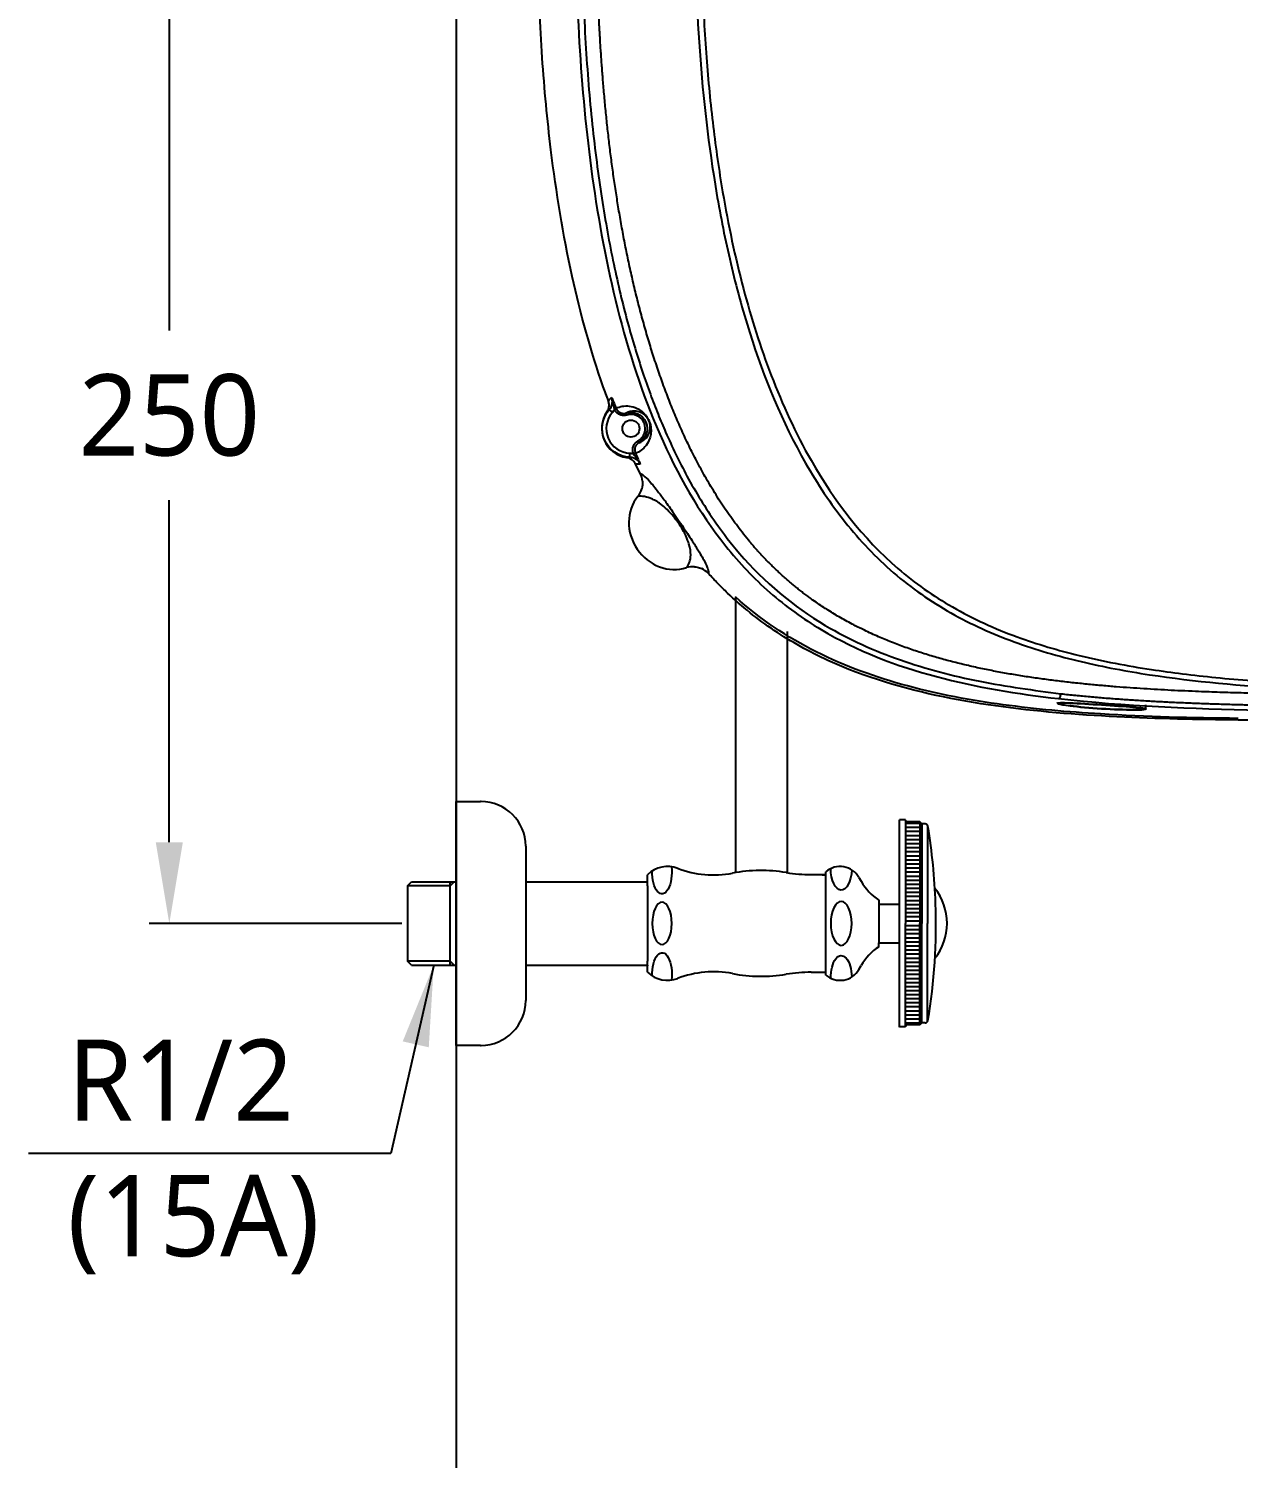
# Model space of a CAD drawing. Extents: x 2897 to 9100, y -47 to 2481.
# Drawn here: x 2998.5 to 3296.3, y 1319.1 to 1671 of the extents above; entities that cross this region are included whole.
import ezdxf

# ---------------------------------------------------------------- set-up
doc = ezdxf.new("R2010")
doc.units = 0
doc.header["$LTSCALE"] = 20
doc.header["$MEASUREMENT"] = 0
doc.layers.get('0').update_dxf_attribs({"linetype": 'CONTINUOUS'})
doc.layers.get('DEFPOINTS').update_dxf_attribs({"linetype": 'CONTINUOUS'})
for name, color, linetype in [('1', 7, 'CONTINUOUS'), ('2', 2, 'CONTINUOUS'), ('4', 4, 'CONTINUOUS'), ('6', 6, 'CONTINUOUS')]:
    doc.layers.add(name, color=color, linetype=linetype)
doc.styles.add('ROMANS', font='NanumGothic.ttf', dxfattribs={"height": 10.144927})
doc.styles.get("Standard").update_dxf_attribs({"font": 'NanumGothic.ttf'})
doc.dimstyles.get("Standard").update_dxf_attribs({"dimtxt": 2.7, "dimasz": 2.5, "dimexe": 1.5, "dimexo": 1.5, "dimgap": 1.5, "dimtad": 1, "dimdec": 0, "dimlfac": 10, "dimzin": 0, "dimdsep": 46, "dimtxsty": 'Standard', "dimcen": 0, "dimclrt": 2, "dimadec": 0, "dimazin": 0, "dimtfac": 1, "dimtdec": 0, "dimtmove": 0, "dimatfit": 3, "dimfxl": 0, "dimtolj": 1, "dimtzin": 0, "dimarcsym": 0})

# ---------------------------------------------------------------- blocks, each defined once
blk = doc.blocks.new('*D28')
at = {"color": 3, "lineweight": -2}
for p, q in [((3104.17, 1700.77), (3028.1, 1700.77)), ((3033.1, 1680.77), (3033.1, 1596.66)), ((3033.1, 1470.77), (3033.1, 1554.89)), ((3090.33, 1450.77), (3028.1, 1450.77))]:
    blk.add_line(p, q, dxfattribs=at)
at = {"color": 3}
for points in [[(3029.76, 1680.77), (3036.43, 1680.77), (3033.1, 1700.77)], [(3029.76, 1470.77), (3036.43, 1470.77), (3033.1, 1450.77)]]:
    blk.add_solid(points, dxfattribs=at)
at = {"layer": 'DEFPOINTS', "color": 0}
for p in [(3105.67, 1700.77), (3033.1, 1450.77), (3091.83, 1450.77)]:
    blk.add_point(p, dxfattribs=at)
at = {"color": 2, "insert": (3033.1, 1575.77), "char_height": 20, "attachment_point": 5}
blk.add_mtext('\\A1;250', dxfattribs=at)
blk = doc.blocks.new('A$C429C0A1F')
at = {"layer": '1', "color": 0}
for p, q in [((76.39, 706.39), (75.74, 705.63)), ((76.45, 705.13), (76.66, 704.68)), ((64.69, 701.35), (65.69, 701.31)), ((65.56, 700.45), (65.75, 699.99)), ((75.09, 702.11), (75.57, 702.25)), ((68.69, 699.36), (68.25, 699.11)), ((2.74, 574.3), (3.74, 574.3))]:
    blk.add_line(p, q, dxfattribs=at)
blk.add_circle((71.75, 701.07), 2.1, dxfattribs=at)
for radius, start, end in [(7.2, 55.2546, 171.2883), (6.06, 48.8611, 177.6797), (3.5, 209.201, 17.2659)]:
    blk.add_arc((71.75, 701.07), radius, start, end, dxfattribs=at)
at = {"layer": '1', "color": 0, "extrusion": (0, 0, -1)}
for radius, start, end in [(7.06, 2.3203, 131.1389), (4, 162.7341, 330.799)]:
    blk.add_arc((-71.75, 701.07), radius, start, end, dxfattribs=at)
at = {"layer": '1', "color": 0}
for centre, major_axis, ratio, start_param, end_param in [((76.57, 705.18), (-0.182, 0.466), 0.050377, 1.614803, 3.075022), ((47.79, 691.21), (9.11, 6.17), 0.916152, 0.269979, 2.882511), ((65.43, 700.4), (0.213, -0.452), 0.053979, 0.066481, 1.523686)]:
    blk.add_ellipse(centre, major_axis=major_axis, ratio=ratio, start_param=start_param, end_param=end_param, dxfattribs=at)
for points, degree, knots in [([(78.62, 706.63), (79.76, 707.05), (89.73, 710.7), (110.19, 716.26), (133.57, 720.09), (151.59, 722.03), (163.14, 722.96), (175.08, 723.62), (187.41, 724.03), (195.76, 724.08), (200.01, 724.11)], 3, [0, 0, 0, 0, 0.029664, 0.258397, 0.514709, 0.605675, 0.699628, 0.796629, 0.896736, 1, 1, 1, 1]), ([(200.01, 714.73), (177.85, 714.69), (155.6, 713.61), (122.8, 709.07), (111.95, 707.06), (90.7, 701.69), (80.29, 698.32), (60.51, 689.66), (51.13, 684.35), (38.72, 674.44), (34.88, 670.81), (27.98, 662.94), (24.94, 658.71), (17, 645.39), (13.33, 635.69), (8.09, 615.99), (6.45, 605.93), (5.31, 595.81)], 3, [0, 0, 0, 0, 0.25, 0.25, 0.375, 0.375, 0.5, 0.5, 0.625, 0.625, 0.6875, 0.6875, 0.75, 0.75, 0.875, 0.875, 1, 1, 1, 1]), ([(200.01, 713.19), (196.13, 713.17), (188.54, 713.13), (177.39, 712.8), (166.7, 712.28), (156.48, 711.55), (146.72, 710.64), (137.42, 709.55), (128.58, 708.3), (120.22, 706.9), (112.34, 705.36), (104.94, 703.71), (98.05, 701.97), (91.64, 700.14), (85.74, 698.27), (80.33, 696.37), (75.41, 694.47), (68.61, 691.61), (59.48, 687.19), (49.52, 681.07), (36.03, 670.71), (25.74, 658.36), (16.91, 641.23), (12.51, 628.37), (8.7, 611.97), (7.38, 601.91), (6.5, 595.21)], 3, [0, 0, 0, 0, 0.043803, 0.085816, 0.126123, 0.164778, 0.201813, 0.237237, 0.271048, 0.303235, 0.33378, 0.362666, 0.389876, 0.415398, 0.439219, 0.461332, 0.481735, 0.500424, 0.547145, 0.600351, 0.638368, 0.749997, 0.792002, 0.875008, 0.916739, 1, 1, 1, 1]), ([(6.25, 525.35), (6.41, 540.89), (6.76, 562.69), (8.02, 590.87), (11.23, 620.93), (23.22, 648.33), (32.23, 660.38), (39.04, 667.44), (42.27, 670.51), (47.9, 675.2), (63.56, 686.15), (94.54, 699.47), (126.93, 705.83), (158.15, 708.78), (185.25, 709.58), (200.01, 709.59)], 5, [0, 0, 0, 0, 0, 0, 0.247484, 0.356413, 0.45888, 0.476693, 0.479658, 0.490527, 0.514224, 0.530005, 0.592815, 0.779957, 1, 1, 1, 1, 1, 1]), ([(76.75, 704.72), (77.2, 703.75), (77.41, 702.69), (77.21, 700.89), (77.06, 700.26), (76.54, 699.19), (76.33, 698.82), (75.82, 698.18), (75.62, 697.96), (75.18, 697.56), (75.02, 697.43), (74.67, 697.17), (74.53, 697.08), (74.24, 696.91), (74.13, 696.85), (73.79, 696.68), (73.51, 696.56), (72.97, 696.36), (72.81, 696.33), (72.47, 696.25), (72.34, 696.22), (71.96, 696.17), (71.76, 696.15), (71.22, 696.12), (70.93, 696.13), (70.14, 696.21), (69.73, 696.32), (68.63, 696.68), (68.08, 697), (66.65, 698.09), (66.03, 698.96), (65.65, 699.95)], 3, [0, 0, 0, 0, 0.25, 0.25, 0.375, 0.375, 0.4375, 0.4375, 0.46875, 0.46875, 0.484375, 0.484375, 0.492187, 0.492187, 0.496094, 0.496094, 0.5, 0.5, 0.507812, 0.507812, 0.515625, 0.515625, 0.53125, 0.53125, 0.5625, 0.5625, 0.625, 0.625, 0.75, 0.75, 1, 1, 1, 1]), ([(75.09, 702.11), (75.05, 702.23), (75.03, 702.36), (74.97, 702.76), (74.97, 703.05), (75.08, 703.6), (75.18, 703.87), (75.46, 704.35), (75.64, 704.57), (76.03, 704.91), (76.24, 705.04), (76.45, 705.13)], 3, [0, 0, 0, 0, 0.10609, 0.10609, 0.339075, 0.339075, 0.571584, 0.571584, 0.803903, 0.803903, 1, 1, 1, 1]), ([(76.66, 704.68), (76.49, 704.6), (76.32, 704.5), (76.01, 704.23), (75.86, 704.05), (75.64, 703.66), (75.56, 703.45), (75.47, 703.01), (75.47, 702.78), (75.52, 702.45), (75.54, 702.35), (75.57, 702.25)], 3, [0, 0, 0, 0, 0.195992, 0.195992, 0.428235, 0.428235, 0.660757, 0.660757, 0.893843, 0.893843, 1, 1, 1, 1]), ([(75.85, 706.98), (76.13, 706.79), (76.44, 706.64), (77.09, 706.46), (77.44, 706.43), (78.06, 706.47), (78.35, 706.53), (78.62, 706.63)], 3, [0, 0, 0, 0, 0.351104, 0.351104, 0.702245, 0.702245, 1, 1, 1, 1]), ([(76.39, 706.39), (76.32, 706.48), (76.24, 706.57), (76.06, 706.77), (75.96, 706.88), (75.85, 706.98)], 3, [0, 0, 0, 0, 0.458499, 0.458499, 1, 1, 1, 1]), ([(76.39, 706.39), (76.65, 706.16), (76.94, 705.98), (77.57, 705.73), (77.91, 705.66), (78.58, 705.63), (78.93, 705.67), (79.31, 705.79), (79.36, 705.81), (79.42, 705.83)], 3, [0, 0, 0, 0, 0.31551, 0.31551, 0.63089, 0.63089, 0.945605, 0.945605, 1, 1, 1, 1]), ([(76.56, 705.15), (76.8, 705.19), (77.04, 705.23), (77.77, 705.36), (78.24, 705.45), (78.94, 705.65), (79.18, 705.73), (79.41, 705.82), (79.41, 705.82), (79.42, 705.83)], 3, [0, 0, 0, 0, 0.238829, 0.238829, 0.733383, 0.733383, 0.996461, 0.996461, 1, 1, 1, 1]), ([(78.62, 706.63), (78.77, 706.5), (78.92, 706.36), (79.18, 706.09), (79.3, 705.96), (79.42, 705.83)], 3, [0, 0, 0, 0, 0.528386, 0.528386, 1, 1, 1, 1]), ([(62.99, 699.91), (63.29, 700.06), (63.57, 700.27), (64.04, 700.75), (64.24, 701.03), (64.5, 701.6), (64.59, 701.87), (64.63, 702.16)], 3, [0, 0, 0, 0, 0.351432, 0.351432, 0.702814, 0.702814, 1, 1, 1, 1]), ([(63.03, 698.78), (63.08, 698.8), (63.12, 698.83), (63.46, 699.02), (63.73, 699.24), (64.17, 699.75), (64.35, 700.05), (64.6, 700.67), (64.67, 701.01), (64.69, 701.35)], 3, [0, 0, 0, 0, 0.050427, 0.050427, 0.366463, 0.366463, 0.683166, 0.683166, 1, 1, 1, 1]), ([(64.63, 702.16), (64.63, 702.01), (64.64, 701.86), (64.66, 701.59), (64.67, 701.47), (64.69, 701.35)], 3, [0, 0, 0, 0, 0.541449, 0.541449, 1, 1, 1, 1]), ([(65.56, 700.45), (65.63, 700.49), (65.71, 700.51), (66.06, 700.62), (66.34, 700.65), (66.9, 700.62), (67.18, 700.56), (67.7, 700.35), (67.95, 700.2), (68.37, 699.83), (68.55, 699.6), (68.69, 699.36)], 3, [0, 0, 0, 0, 0.066703, 0.066703, 0.299496, 0.299496, 0.532803, 0.532803, 0.766411, 0.766411, 1, 1, 1, 1]), ([(68.25, 699.11), (68.47, 698.43), (68.85, 697.81), (69.79, 697.01), (70.16, 696.76), (70.91, 696.47), (71.2, 696.39), (71.74, 696.31), (71.94, 696.3), (72.33, 696.31), (72.47, 696.32), (72.73, 696.36), (72.83, 696.37), (73.02, 696.41), (73.08, 696.43), (73.25, 696.48), (73.33, 696.5), (73.62, 696.61), (73.76, 696.67), (73.91, 696.75), (73.96, 696.77), (74.1, 696.85), (74.17, 696.89), (74.34, 697), (74.43, 697.07), (74.65, 697.24), (74.76, 697.33), (75.04, 697.61), (75.17, 697.77), (75.5, 698.22), (75.64, 698.48), (75.96, 699.23), (76.03, 699.67), (76.1, 700.91), (75.91, 701.63), (75.57, 702.25)], 3, [0, 0, 0, 0, 0.25, 0.25, 0.375, 0.375, 0.4375, 0.4375, 0.46875, 0.46875, 0.484375, 0.484375, 0.492188, 0.492188, 0.496094, 0.496094, 0.5, 0.5, 0.501953, 0.501953, 0.503906, 0.503906, 0.507813, 0.507813, 0.515625, 0.515625, 0.53125, 0.53125, 0.5625, 0.5625, 0.625, 0.625, 0.75, 0.75, 1, 1, 1, 1]), ([(60.74, 698.78), (60.43, 698.12), (59.71, 697.27), (57.44, 695.32), (56.49, 694.56), (54.38, 693), (53.57, 692.41), (51.53, 690.97), (50.27, 690.1), (47.51, 688.22), (46.17, 687.33), (44.02, 685.91), (43.16, 685.36), (40.97, 683.99), (39.96, 683.42), (37.51, 682.14), (36.65, 681.92), (36.1, 682)], 3, [0, 0, 0, 0, 0.25, 0.25, 0.375, 0.375, 0.4375, 0.4375, 0.5, 0.5, 0.5625, 0.5625, 0.625, 0.625, 0.75, 0.75, 1, 1, 1, 1]), ([(37.53, 687.39), (38.28, 686.79), (39.23, 686.37), (41.38, 686.36), (42.22, 686.45), (43.93, 686.97), (44.58, 687.2), (45.83, 687.78), (46.3, 688.02), (47.39, 688.63), (48.02, 689.03), (49.24, 689.88), (49.78, 690.3), (50.68, 691.05), (51.05, 691.39), (52.01, 692.33), (52.47, 692.85), (53.62, 694.29), (54.06, 695.07), (55.04, 697.21), (55.17, 698.36), (55.06, 699.38)], 3, [0, 0, 0, 0, 0.25, 0.25, 0.375, 0.375, 0.4375, 0.4375, 0.46875, 0.46875, 0.5, 0.5, 0.53125, 0.53125, 0.5625, 0.5625, 0.625, 0.625, 0.75, 0.75, 1, 1, 1, 1]), ([(63.03, 698.78), (63.01, 698.95), (63, 699.13), (62.99, 699.51), (62.99, 699.71), (62.99, 699.91)], 3, [0, 0, 0, 0, 0.471631, 0.471631, 1, 1, 1, 1]), ([(68.25, 699.11), (68.14, 699.31), (68, 699.49), (67.66, 699.79), (67.46, 699.91), (67.05, 700.08), (66.82, 700.13), (66.37, 700.15), (66.15, 700.12), (65.87, 700.04), (65.81, 700.02), (65.75, 699.99)], 3, [0, 0, 0, 0, 0.233719, 0.233719, 0.467382, 0.467382, 0.700651, 0.700651, 0.933335, 0.933335, 1, 1, 1, 1]), ([(200.01, 685.33), (176.33, 685.33), (152.84, 683.94), (123.92, 679.01), (118.15, 677.86), (106.68, 675.16), (100.95, 673.6), (84.15, 668.28), (73.37, 663.88), (58.16, 655.18), (53.26, 651.92), (44.24, 644.75), (40.06, 640.8), (32.52, 632.05), (29.19, 627.26), (23.59, 617.31), (21.25, 612.11), (17.31, 601.34), (15.72, 595.8), (13.09, 584.68), (12.05, 579.08), (9.49, 562.16), (8.49, 550.76), (7.81, 539.28)], 3, [0, 0, 0, 0, 0.25, 0.25, 0.3125, 0.3125, 0.375, 0.375, 0.5, 0.5, 0.5625, 0.5625, 0.625, 0.625, 0.6875, 0.6875, 0.75, 0.75, 0.8125, 0.8125, 0.875, 0.875, 1, 1, 1, 1]), ([(200.01, 683.82), (193.69, 683.76), (181.37, 683.64), (163.36, 682.62), (146.31, 680.99), (127.23, 678.24), (106.63, 673.89), (84.36, 666.85), (60.1, 655.74), (40.21, 640.48), (27.21, 621.85), (20.32, 606.64), (15.49, 590.11), (12.9, 576.39), (11.36, 565.12), (10.46, 556.9), (9.67, 548.08), (9.28, 542), (9.08, 538.86)], 3, [0, 0, 0, 0, 0.066982, 0.130716, 0.191334, 0.248966, 0.335776, 0.415755, 0.499002, 0.623838, 0.68452, 0.749311, 0.808177, 0.874762, 0.902999, 0.933262, 0.965585, 1, 1, 1, 1]), ([(37.75, 685.4), (37.72, 684.99), (37.63, 684.56), (37.44, 683.98), (37.37, 683.81), (37.3, 683.64)], 3, [0, 0, 0, 0, 0.700171, 0.700171, 1, 1, 1, 1]), ([(2.42, 385.27), (1.97, 403.17), (0.97, 443.03), (0.42, 488.98), (0.1, 520.91), (-0.05, 540.85), (0.06, 564.66), (1.28, 594.55), (4.91, 624.24), (11.98, 648.43), (21.66, 665.93), (28.61, 674.62), (33.63, 679.71), (35.28, 681.23), (36.1, 682)], 3, [0, 0, 0, 0, 0.175743, 0.391361, 0.451104, 0.489208, 0.587039, 0.684867, 0.782642, 0.880275, 0.929829, 0.978017, 0.988945, 1, 1, 1, 1]), ([(0.43, 551.63), (0.54, 562.92), (0.83, 574.2), (2.01, 593.49), (2.72, 601.49), (4.88, 617.35), (6.33, 625.21), (10.49, 640.73), (13.22, 648.32), (20.38, 662.57), (24.9, 669.33), (30.32, 675.33)], 3, [0, 0, 0, 0, 0.260424, 0.260424, 0.445318, 0.445318, 0.630212, 0.630212, 0.815106, 0.815106, 1, 1, 1, 1]), ([(5.31, 595.81), (3.46, 579.5), (2.83, 562.97), (2.13, 529.68), (2.08, 512.93), (1.97, 479.12), (1.97, 462.02), (2.18, 427.5), (2.39, 410.11), (2.75, 392.56)], 3, [0, 0, 0, 0, 0.25, 0.25, 0.5, 0.5, 0.75, 0.75, 1, 1, 1, 1]), ([(4.01, 595.96), (3.88, 595.52), (3.7, 594.48), (3.26, 590.93), (3, 588.08), (2.64, 582.34), (2.55, 579.47), (2.54, 576.25), (2.57, 575.35), (2.61, 574.8)], 3, [0, 0, 0, 0, 0.221749, 0.221749, 0.523295, 0.523295, 0.82484, 0.82484, 1, 1, 1, 1]), ([(4.13, 596.1), (4.25, 596.1), (4.27, 594.94), (4.11, 590.88), (3.94, 588.05), (3.58, 582.36), (3.38, 579.52), (3.03, 575.49), (2.87, 574.3), (2.62, 574.29), (2.55, 575.47), (2.56, 579.5), (2.65, 582.33), (2.83, 585.21)], 3, [0, 0, 0, 0, 0.166389, 0.166389, 0.333111, 0.333111, 0.499834, 0.499834, 0.666556, 0.666556, 0.833278, 0.833278, 1, 1, 1, 1]), ([(2.83, 585.21), (3.01, 588.09), (3.26, 590.89), (3.7, 594.36), (3.87, 595.38), (4, 595.84)], 3, [0, 0, 0, 0, 0.579207, 0.579207, 1, 1, 1, 1]), ([(6.5, 595.21), (4.92, 581.01), (4.17, 566.76), (3.73, 552.63), (3.54, 538.45), (3.43, 523.95), (3.43, 523.95), (3.43, 523.95), (3.43, 523.95), (3.43, 523.95)], 5, [0, 0, 0, 0, 0, 0, 0.999999, 0.999999, 0.999999, 0.999999, 1, 1, 1, 1, 1, 1]), ([(3.76, 585.2), (3.95, 588.1), (4.11, 590.95), (4.27, 595.01), (4.26, 596.2), (4.13, 596.2)], 3, [0, 0, 0, 0, 0.500313, 0.500313, 1, 1, 1, 1]), ([(5.31, 595.81), (5.31, 595.69), (5.43, 595.55), (5.89, 595.32), (6.22, 595.24), (6.5, 595.21)], 3, [0, 0, 0, 0, 0.5, 0.5, 1, 1, 1, 1]), ([(2.74, 574.2), (2.74, 574.2), (2.74, 574.2), (2.86, 574.2), (3.02, 575.39), (3.38, 579.45), (3.58, 582.29), (3.76, 585.2)], 3, [0, 0, 0, 0, 0.00056, 0.00056, 0.50028, 0.50028, 1, 1, 1, 1])]:
    blk.add_open_spline(points, degree=degree, knots=knots, dxfattribs=at)
for points in [[(76.45, 705.13), (76.2, 705.27), (75.96, 705.44), (75.74, 705.63)], [(76.45, 705.13), (76.49, 705.14), (76.52, 705.15), (76.56, 705.15)], [(76.75, 704.72), (76.72, 704.7), (76.69, 704.69), (76.66, 704.68)], [(79.42, 705.83), (78.63, 705.49), (77.77, 705.12), (76.75, 704.72)], [(63.03, 698.78), (63.88, 699.17), (64.64, 699.77), (65.47, 700.39)], [(65.47, 700.39), (65.5, 700.41), (65.53, 700.43), (65.56, 700.45)], [(65.69, 701.31), (65.67, 701.02), (65.63, 700.73), (65.56, 700.45)], [(55.06, 699.38), (55.61, 698.94), (56.25, 698.61), (56.95, 698.42)], [(58.81, 698.23), (58.17, 698.19), (57.53, 698.26), (56.95, 698.42)], [(58.81, 698.23), (59.48, 698.28), (60.14, 698.47), (60.74, 698.78)], [(60.74, 698.78), (61.49, 699.16), (62.24, 699.54), (62.99, 699.92)], [(65.65, 699.95), (64.65, 699.48), (63.81, 699.12), (63.03, 698.78)], [(65.75, 699.99), (65.71, 699.98), (65.68, 699.96), (65.65, 699.95)], [(37.75, 685.4), (37.81, 686.07), (37.74, 686.75), (37.53, 687.39)], [(36.1, 682), (36.61, 682.46), (37.02, 683.02), (37.3, 683.64)]]:
    blk.add_open_spline(points, degree=3, dxfattribs=at)

msp = doc.modelspace()

# ---------------------------------------------------------------- linework, layer by layer
at = {"layer": '4'}
for p, q in [((3172.48, 1531.12), (3172.48, 1463.27)), ((3185.18, 1522.6), (3185.18, 1463.27)), ((3103.7, 1480.77), (3109.7, 1480.77)), ((3103.7, 1420.77), (3103.7, 1480.77)), ((3214.33, 1476.27), (3212.83, 1476.27)), ((3212.83, 1475.27), (3212.83, 1476.27)), ((3212.83, 1450.77), (3212.83, 1475.27)), ((3214.33, 1476.07), (3214.33, 1476.27)), ((3214.33, 1476.07), (3214.33, 1450.77)), ((3217.83, 1475.36), (3214.33, 1475.36)), ((3217.83, 1474.36), (3214.33, 1474.36)), ((3217.83, 1475.77), (3214.63, 1475.77)), ((3218.33, 1475.27), (3217.83, 1475.77)), ((3217.83, 1475.77), (3217.83, 1450.77)), ((3219.15, 1475.27), (3218.33, 1475.27)), ((3218.33, 1475.27), (3218.33, 1450.77)), ((3219.74, 1474.77), (3219.74, 1450.77)), ((3217.83, 1473.36), (3214.33, 1473.36)), ((3217.83, 1472.36), (3214.33, 1472.36)), ((3217.83, 1471.36), (3214.33, 1471.36)), ((3120.83, 1469.77), (3120.83, 1431.77)), ((3217.83, 1470.36), (3214.33, 1470.36)), ((3217.83, 1469.36), (3214.33, 1469.36)), ((3217.83, 1468.36), (3214.33, 1468.36)), ((3217.83, 1467.36), (3214.33, 1467.36)), ((3217.83, 1466.36), (3214.33, 1466.36)), ((3217.83, 1465.36), (3214.33, 1465.36)), ((3217.83, 1464.36), (3214.33, 1464.36)), ((3091.7, 1460.02), (3092.7, 1461.02)), ((3092.7, 1461.02), (3103.7, 1461.02)), ((3102.2, 1440.52), (3102.2, 1461.02)), ((3102.2, 1460.02), (3103.2, 1461.02)), ((3103.7, 1460.41), (3103.7, 1441.14)), ((3120.83, 1461.02), (3150.83, 1461.02)), ((3150.83, 1460.02), (3150.83, 1462.77)), ((3191.12, 1462.8), (3194.74, 1462.8)), ((3193.83, 1462.77), (3194.74, 1462.77)), ((3194.74, 1462.77), (3194.74, 1463.49)), ((3194.74, 1438.77), (3194.74, 1462.77)), ((3202.86, 1462.09), (3203.41, 1461.14)), ((3217.83, 1463.36), (3214.33, 1463.36)), ((3217.83, 1462.36), (3214.33, 1462.36)), ((3217.83, 1461.36), (3214.33, 1461.36)), ((3217.83, 1460.36), (3214.33, 1460.36)), ((3102.2, 1460.02), (3091.7, 1460.02)), ((3091.83, 1441.52), (3091.83, 1460.02)), ((3150.83, 1460.02), (3150.83, 1441.52)), ((3217.83, 1459.36), (3214.33, 1459.36)), ((3217.83, 1458.36), (3214.33, 1458.36)), ((3217.83, 1457.36), (3214.33, 1457.36)), ((3207.74, 1456.51), (3207.74, 1455.52)), ((3207.74, 1455.52), (3207.74, 1446.02)), ((3207.74, 1455.52), (3212.83, 1455.52)), ((3217.83, 1456.36), (3214.33, 1456.36)), ((3217.83, 1455.36), (3214.33, 1455.36)), ((3217.83, 1454.36), (3214.33, 1454.36)), ((3217.83, 1453.36), (3214.33, 1453.36)), ((3212.83, 1425.27), (3212.83, 1450.77)), ((3217.83, 1452.36), (3214.33, 1452.36)), ((3217.83, 1451.36), (3214.33, 1451.36)), ((3214.33, 1425.47), (3214.33, 1450.77)), ((3217.83, 1450.18), (3214.33, 1450.18)), ((3217.83, 1425.77), (3217.83, 1450.77)), ((3218.33, 1426.27), (3218.33, 1450.77)), ((3219.74, 1426.77), (3219.74, 1450.77)), ((3217.83, 1449.18), (3214.33, 1449.18)), ((3217.83, 1448.18), (3214.33, 1448.18)), ((3217.83, 1447.18), (3214.33, 1447.18)), ((3217.83, 1446.18), (3214.33, 1446.18)), ((3207.74, 1446.02), (3212.83, 1446.02)), ((3207.74, 1445.04), (3207.74, 1446.02)), ((3217.83, 1445.18), (3214.33, 1445.18)), ((3217.83, 1444.18), (3214.33, 1444.18)), ((3217.83, 1443.18), (3214.33, 1443.18)), ((3092.7, 1440.52), (3091.7, 1441.52)), ((3102.2, 1441.52), (3091.7, 1441.52)), ((3092.7, 1440.52), (3103.7, 1440.52)), ((3103.2, 1440.52), (3102.2, 1441.52)), ((3120.83, 1440.52), (3150.83, 1440.52)), ((3150.83, 1438.77), (3150.83, 1441.52)), ((3150.83, 1440.52), (3150.83, 1440.34)), ((3150.83, 1438.77), (3150.83, 1440.34)), ((3202.86, 1439.45), (3203.41, 1440.41)), ((3217.83, 1442.18), (3214.33, 1442.18)), ((3217.83, 1441.18), (3214.33, 1441.18)), ((3217.83, 1440.18), (3214.33, 1440.18)), ((3217.83, 1439.18), (3214.33, 1439.18)), ((3191.12, 1438.77), (3194.74, 1438.77)), ((3194.74, 1438.05), (3194.74, 1438.77)), ((3217.83, 1438.18), (3214.33, 1438.18)), ((3217.83, 1437.18), (3214.33, 1437.18)), ((3217.83, 1436.18), (3214.33, 1436.18)), ((3217.83, 1435.21), (3214.33, 1435.21)), ((3217.83, 1434.21), (3214.33, 1434.21)), ((3217.83, 1433.21), (3214.33, 1433.21)), ((3217.83, 1432.21), (3214.33, 1432.21)), ((3217.83, 1431.21), (3214.33, 1431.21)), ((3217.83, 1431.21), (3214.33, 1431.21)), ((3217.83, 1430.21), (3214.33, 1430.21)), ((3217.83, 1429.21), (3214.33, 1429.21)), ((3214.33, 1425.3), (3212.83, 1425.3)), ((3217.83, 1428.21), (3214.33, 1428.21)), ((3217.83, 1427.21), (3214.33, 1427.21)), ((3217.83, 1426.21), (3214.33, 1426.21)), ((3214.33, 1425.5), (3214.33, 1425.3)), ((3217.83, 1425.8), (3214.63, 1425.8)), ((3218.33, 1426.3), (3217.83, 1425.8)), ((3219.15, 1426.3), (3218.33, 1426.3)), ((3109.7, 1420.77), (3103.7, 1420.77))]:
    msp.add_line(p, q, dxfattribs=at)
for centre, radius, start, end in [((3109.7, 1469.77), 11, 89.3526, 90), ((3109.83, 1469.77), 11, 0, 90), ((3214.63, 1476.07), 0.3, 180, 270), ((3219.15, 1474.57), 0.7, 9.4934, 90), ((3076.83, 1450.77), 145, 1.9431, 9.4934), ((3155.74, 1457.78), 7, 69.0339, 134.5129), ((3167.12, 1487.53), 24.83, 249.0339, 280.7373), ((3178.83, 1425.8), 38, 80.6952, 100.7373), ((3198.22, 1459.42), 5.36, 30, 130.4306), ((3191.12, 1500.8), 38, 260.6952, 270), ((3215.53, 1468.14), 14, 210, 236.1902), ((3210.57, 1450.73), 14, 0.2473, 38.2141), ((3076.83, 1450.77), 145, 350.5066, 1.9431), ((3210.57, 1450.85), 14, 321.7859, 359.7527), ((3215.53, 1433.41), 14, 123.8098, 150), ((3198.22, 1442.13), 5.36, 229.5694, 330), ((3155.74, 1443.77), 7, 225.5, 290.9661), ((3167.12, 1414.05), 24.83, 79.2627, 110.9661), ((3178.83, 1475.77), 38, 259.2627, 279.3048), ((3191.12, 1400.77), 38, 90, 99.3048), ((3109.83, 1431.77), 11, 270, 0), ((3214.63, 1425.5), 0.3, 90, 180), ((3219.15, 1427), 0.7, 270, 350.5066), ((3109.7, 1431.77), 11, 270, 270.6474)]:
    msp.add_arc(centre, radius, start, end, dxfattribs=at)
at = {"layer": '4', "extrusion": (0, 0, -1)}
for centre, major_axis, ratio, start_param, end_param in [((3154.39, 1463.28), (0, -5.22), 0.46009, 4.433611, 7.934688), ((3198.51, 1464.37), (0, -5.4), 0.478204, 4.79078, 7.834251), ((3154.39, 1438.36), (0, -5.22), 0.46009, 1.472186, 5.009627), ((3198.51, 1437.45), (0, -5.4), 0.478204, 1.540108, 4.68362)]:
    msp.add_ellipse(centre, major_axis=major_axis, ratio=ratio, start_param=start_param, end_param=end_param, dxfattribs=at)
for centre, major_axis, ratio in [((3154.39, 1450.77), (0, -5.22), 0.46009), ((3198.51, 1450.77), (0, -5.4), 0.478204)]:
    msp.add_ellipse(centre, major_axis=major_axis, ratio=ratio, dxfattribs=at)
at = {"layer": '6'}
msp.add_lwpolyline([(4268.83, 2225.81), (3103.7, 2225.81), (3103.7, 300.77), (5031.2, 300.77), (5031.2, 1325.77)], dxfattribs=at)

# ---------------------------------------------------------------- block references
at = {"rotation": 90}
msp.add_blockref('A$C429C0A1F', (3847.81, 1500.79), dxfattribs=at)

# ---------------------------------------------------------------- texts
at = {"layer": '2', "insert": (3008.02, 1393.32), "char_height": 20, "attachment_point": 4, "style": 'ROMANS'}
msp.add_mtext('R1/2\\P(15A)', dxfattribs=at)

# ---------------------------------------------------------------- dimensions: what is measured, and where the dimension line sits
dim = msp.add_linear_dim(base=(3033.1, 1450.77), p1=(3105.67, 1700.77), p2=(3091.83, 1450.77), angle=90, dimstyle='Standard', override={"dimtxt": 20, "dimasz": 20, "dimexe": 5, "dimgap": 10, "dimtih": 1, "dimtoh": 1, "dimlfac": 1, "dimzin": 12, "dimclrd": 3, "dimclre": 3, "dimazin": 2, "dimarcsym": 1})
dim.commit()
dim.dimension.update_dxf_attribs({"geometry": '*D28', "text_midpoint": (3033.1, 1575.77)})

# ---------------------------------------------------------------- leaders
msp.add_leader([(3098.2, 1440.52), (3087.65, 1394.13), (2998.46, 1394.13)], dimstyle='Standard', override={"dimtxt": 20, "dimasz": 20, "dimexe": 5, "dimgap": 10, "dimtad": 0, "dimtih": 1, "dimtoh": 1, "dimlfac": 1, "dimzin": 12, "dimclrd": 3, "dimclre": 3, "dimazin": 2, "dimarcsym": 1})

doc.saveas('drawing.dxf')
